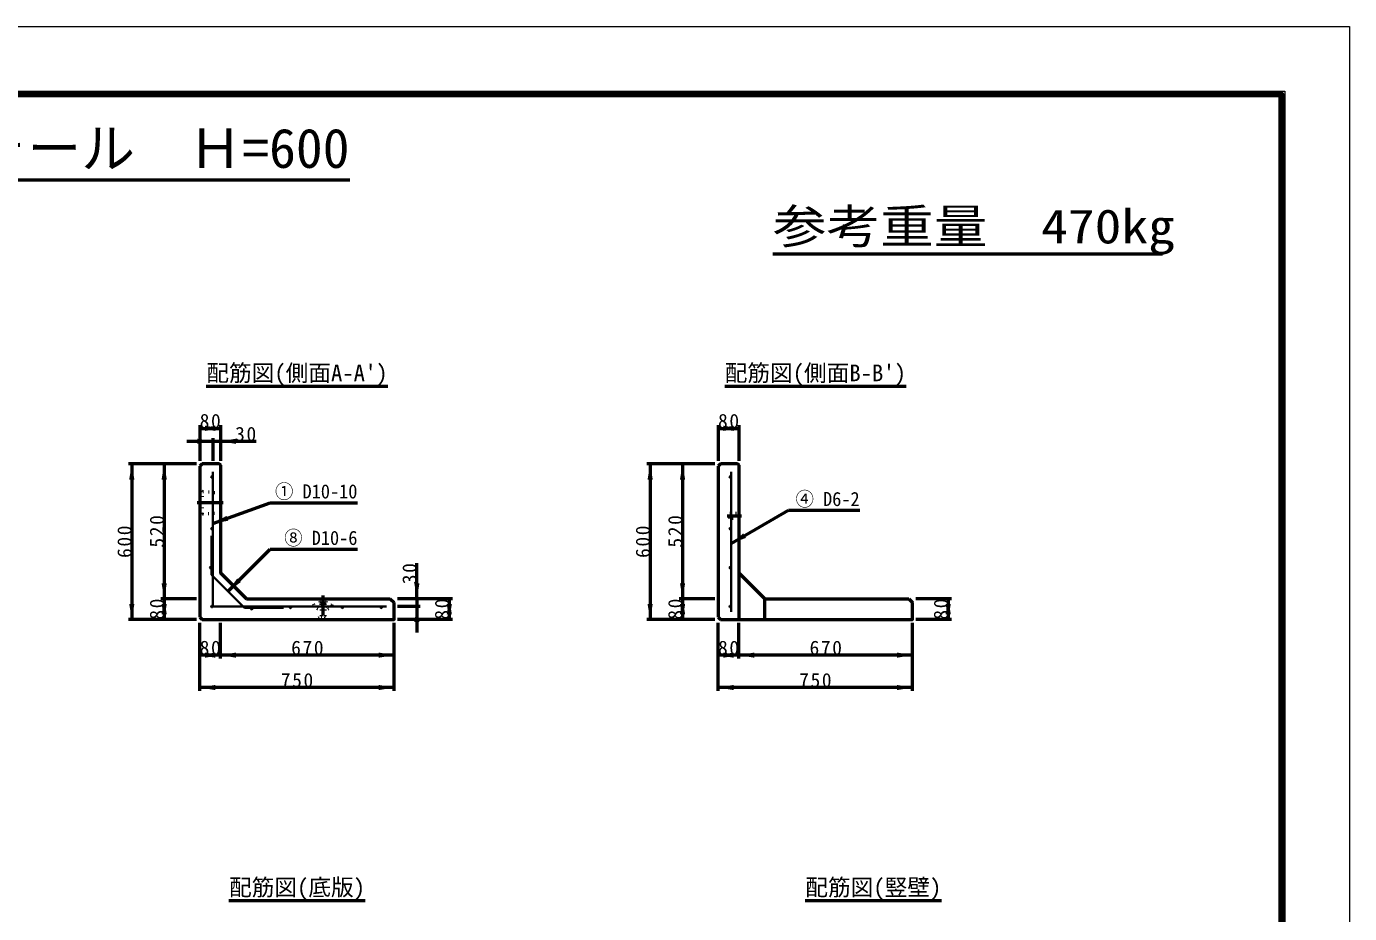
# Model space of a CAD drawing. Units: millimetres, scale not verified, with parts at other scales. Extents: x -2102 to 2102, y -1485 to 1485.
# Drawn here: x 61 to 2102, y 116 to 1485 of the extents above; entities that cross this region are included whole.
import ezdxf
from ezdxf.enums import TextEntityAlignment as Align

# ---------------------------------------------------------------- set-up
doc = ezdxf.new("R2010")
doc.units = ezdxf.units.MM
doc.header["$LTSCALE"] = 5
doc.linetypes.add('DOTTED', pattern=[1.75, 0.25, -1.5])
doc.linetypes.add('LONG_DASHED_DOTTED', pattern=[15.25, 12, -1.5, 0.25, -1.5])
doc.layers.add('0-0_V-nasSTD', color=7, linetype='Continuous', lineweight=50)
doc.layers.add('0-1_0', color=7, linetype='Continuous', lineweight=100)
doc.styles.add('ＭＳ ゴシック', font='')
doc.styles.get('ＭＳ ゴシック').set_extended_font_data('MS Gothic')

msp = doc.modelspace()

# ---------------------------------------------------------------- linework, layer by layer
at = {"layer": '0-0_V-nasSTD'}
for p, q in [((-559.872, 1248.465), (559.872, 1248.465)), ((338.142, 929.779), (618.142, 929.779)), ((1138.142, 929.779), (1418.142, 929.779)), ((328.142, 869.779), (328.142, 814.779)), ((328.142, 864.779), (360.142, 864.779)), ((360.142, 869.779), (360.142, 814.779)), ((1128.142, 869.779), (1128.142, 814.779)), ((1128.142, 864.779), (1160.142, 864.779)), ((1160.142, 869.779), (1160.142, 814.779)), ((308.142, 844.779), (348.142, 844.779)), ((348.142, 849.779), (348.142, 814.779)), ((348.142, 844.779), (360.142, 844.779)), ((360.142, 844.779), (415.142, 844.779)), ((323.142, 809.779), (218.142, 809.779)), ((223.142, 809.779), (223.142, 569.779)), ((331.742, 809.779), (328.142, 806.179)), ((328.142, 806.179), (328.142, 573.379)), ((358.142, 809.779), (331.742, 809.779)), ((1123.142, 809.779), (1018.142, 809.779)), ((1023.142, 809.779), (1023.142, 569.779)), ((1131.742, 809.779), (1128.142, 806.179)), ((1128.142, 806.179), (1128.142, 573.379)), ((1158.142, 809.779), (1131.742, 809.779)), ((1160.142, 807.779), (1160.142, 569.779)), ((348.142, 717.779), (436.633, 749.987)), ((436.633, 749.987), (571.633, 749.987)), ((1148.142, 687.18), (1236.633, 738.27)), ((1236.633, 738.27), (1346.633, 738.27)), ((371.657, 613.294), (436.633, 678.27)), ((436.633, 678.27), (571.633, 678.27)), ((663.142, 601.779), (663.142, 656.779)), ((1160.142, 641.779), (1200.142, 601.779)), ((323.142, 601.779), (268.142, 601.779)), ((273.142, 601.779), (273.142, 569.779)), ((400.142, 601.779), (622.142, 601.779)), ((622.142, 601.779), (628.142, 595.779)), ((718.142, 601.779), (633.142, 601.779)), ((663.142, 601.779), (663.142, 589.779)), ((713.142, 601.779), (713.142, 569.779)), ((1123.142, 601.779), (1068.142, 601.779)), ((1073.142, 601.779), (1073.142, 569.779)), ((1200.142, 601.779), (1422.142, 601.779)), ((1200.142, 569.779), (1200.142, 601.779)), ((1422.142, 601.779), (1428.142, 595.779)), ((1488.142, 601.779), (1433.142, 601.779)), ((1483.142, 601.779), (1483.142, 569.779)), ((328.142, 573.379), (331.742, 569.779)), ((668.142, 589.779), (633.142, 589.779)), ((663.142, 589.779), (663.142, 549.779)), ((1128.142, 573.379), (1131.742, 569.779)), ((323.142, 569.779), (218.142, 569.779)), ((328.142, 459.779), (328.142, 564.779)), ((360.142, 509.779), (360.142, 564.779)), ((628.142, 459.779), (628.142, 564.779)), ((718.142, 569.779), (633.142, 569.779)), ((1123.142, 569.779), (1018.142, 569.779)), ((1128.142, 459.779), (1128.142, 564.779)), ((1160.142, 509.779), (1160.142, 564.779)), ((1428.142, 459.779), (1428.142, 564.779)), ((1488.142, 569.779), (1433.142, 569.779)), ((360.142, 514.779), (328.142, 514.779)), ((1160.142, 514.779), (1128.142, 514.779)), ((628.142, 464.779), (328.142, 464.779)), ((1428.142, 464.779), (1128.142, 464.779)), ((373.142, 135.979), (583.142, 135.979)), ((1262.542, 135.979), (1472.542, 135.979))]:
    msp.add_line(p, q, dxfattribs=at)
at = {"layer": '0-0_V-nasSTD', "lineweight": 35}
for p, q in [((1148.142, 797.779), (1148.142, 581.779)), ((346.142, 698.808), (346.142, 638.808)), ((346.142, 638.808), (397.172, 587.779)), ((397.172, 587.779), (457.172, 587.779))]:
    msp.add_line(p, q, dxfattribs=at)
at = {"layer": '0-0_V-nasSTD', "linetype": 'DOTTED'}
for p, q in [((360.142, 764.779), (332.142, 766.779)), ((332.142, 732.779), (328.142, 729.179)), ((332.142, 732.779), (360.142, 734.779)), ((1146.142, 725.779), (1146.142, 733.779)), ((1146.142, 733.779), (1160.142, 733.779)), ((1160.142, 725.779), (1146.142, 725.779)), ((513.142, 597.779), (523.142, 597.779)), ((513.142, 597.779), (513.142, 594.979)), ((513.142, 594.979), (515.342, 593.779)), ((513.142, 594.979), (523.142, 594.979)), ((515.342, 593.779), (515.342, 573.779)), ((515.342, 593.779), (520.942, 593.779)), ((520.942, 593.779), (523.142, 594.979)), ((520.942, 593.779), (520.942, 573.779)), ((523.142, 597.779), (523.142, 594.979)), ((511.142, 571.779), (515.342, 573.779)), ((511.142, 571.779), (511.142, 570.579)), ((511.142, 571.779), (525.142, 571.779)), ((515.342, 573.779), (520.942, 573.779)), ((520.942, 573.779), (525.142, 571.779)), ((525.142, 571.779), (525.142, 570.579)), ((511.142, 570.579), (525.142, 570.579))]:
    msp.add_line(p, q, dxfattribs=at)
at = {"layer": '0-0_V-nasSTD', "linetype": 'LONG_DASHED_DOTTED'}
for p, q in [((364.142, 749.779), (324.142, 749.779)), ((1142.142, 729.779), (1164.142, 729.779)), ((518.142, 606.779), (518.142, 576.779))]:
    msp.add_line(p, q, dxfattribs=at)
at = {"layer": '0-0_V-nasSTD', "lineweight": 18}
for points in [[(-2102.5, -1485), (-2102.5, 1485), (2102.5, 1485), (2102.5, -1485)], [(-2002.5, -1385), (-2002.5, 1385), (2002.5, 1385), (2002.5, -1385)]]:
    msp.add_lwpolyline(points, close=True, dxfattribs=at)
at = {"layer": '0-0_V-nasSTD', "lineweight": 100}
msp.add_lwpolyline([(1997.5, -1380), (1997.5, 1380), (-1997.5, 1380)], dxfattribs=at)
at = {"layer": '0-0_V-nasSTD'}
for points in [[(273.142, 809.779), (273.142, 601.779), (273.142, 569.779)], [(360.142, 807.779), (360.142, 641.779), (400.142, 601.779)], [(1073.142, 809.779), (1073.142, 601.779), (1073.142, 569.779)], [(331.742, 569.779), (628.142, 569.779), (628.142, 595.779)], [(1131.742, 569.779), (1428.142, 569.779), (1428.142, 595.779)], [(628.142, 514.779), (360.142, 514.779), (328.142, 514.779)], [(1428.142, 514.779), (1160.142, 514.779), (1128.142, 514.779)]]:
    msp.add_lwpolyline(points, dxfattribs=at)
at = {"layer": '0-0_V-nasSTD', "lineweight": 35}
msp.add_lwpolyline([(348.142, 797.779), (348.142, 589.779), (616.142, 589.779)], dxfattribs=at)
at = {"layer": '0-0_V-nasSTD', "linetype": 'DOTTED'}
msp.add_lwpolyline([(332.142, 732.779), (332.142, 766.779), (328.142, 770.379)], dxfattribs=at)
at = {"layer": '0-0_V-nasSTD', "lineweight": 35}
for centre in [(346.942, 789.779), (1146.942, 789.779), (346.942, 709.779), (1146.942, 709.779), (344.942, 649.779), (1146.942, 649.779), (346.942, 589.779), (408.142, 586.579), (468.142, 588.579), (548.142, 588.579), (608.142, 588.579), (1146.942, 589.779)]:
    msp.add_circle(centre, 1.2, dxfattribs=at)
at = {"layer": '0-0_V-nasSTD'}
for centre in [(358.142, 807.779), (1158.142, 807.779)]:
    msp.add_arc(centre, 2, 0, 90, dxfattribs=at)
at = {"layer": '0-0_V-nasSTD', "linetype": 'DOTTED'}
msp.add_arc((518.142, 601.779), 17.2, 180, 0, dxfattribs=at)
at = {"layer": '0-0_V-nasSTD'}
for points in [[(328.142, 864.779), (352.142, 864.779), (352.142, 868.779)], [(328.142, 864.779), (352.142, 860.779), (352.142, 864.779)], [(336.142, 864.779), (336.142, 868.779), (360.142, 864.779)], [(336.142, 860.779), (336.142, 864.779), (360.142, 864.779)], [(1128.142, 864.779), (1152.142, 864.779), (1152.142, 868.779)], [(1128.142, 864.779), (1152.142, 860.779), (1152.142, 864.779)], [(1136.142, 864.779), (1136.142, 868.779), (1160.142, 864.779)], [(1136.142, 860.779), (1136.142, 864.779), (1160.142, 864.779)], [(324.142, 844.779), (324.142, 848.779), (348.142, 844.779)], [(324.142, 840.779), (324.142, 844.779), (348.142, 844.779)], [(360.142, 844.779), (384.142, 844.779), (384.142, 848.779)], [(360.142, 844.779), (384.142, 840.779), (384.142, 844.779)], [(219.142, 785.779), (223.142, 785.779), (223.142, 809.779)], [(223.142, 785.779), (223.142, 809.779), (227.142, 785.779)], [(269.142, 785.779), (273.142, 785.779), (273.142, 809.779)], [(273.142, 785.779), (273.142, 809.779), (277.142, 785.779)], [(1019.142, 785.779), (1023.142, 785.779), (1023.142, 809.779)], [(1023.142, 785.779), (1023.142, 809.779), (1027.142, 785.779)], [(1069.142, 785.779), (1073.142, 785.779), (1073.142, 809.779)], [(1073.142, 785.779), (1073.142, 809.779), (1077.142, 785.779)], [(348.142, 717.779), (369.327, 729.746), (370.695, 725.987)], [(348.142, 717.779), (370.695, 725.987), (372.063, 722.229)], [(1148.142, 687.18), (1166.927, 702.644), (1168.927, 699.18)], [(1148.142, 687.18), (1168.927, 699.18), (1170.927, 695.715)], [(371.657, 613.294), (385.799, 633.093), (388.628, 630.264)], [(269.142, 625.779), (273.142, 601.779), (273.142, 625.779)], [(273.142, 601.779), (273.142, 625.779), (277.142, 625.779)], [(371.657, 613.294), (388.628, 630.264), (391.456, 627.436)], [(659.142, 625.779), (663.142, 601.779), (663.142, 625.779)], [(663.142, 601.779), (663.142, 625.779), (667.142, 625.779)], [(1069.142, 625.779), (1073.142, 601.779), (1073.142, 625.779)], [(1073.142, 601.779), (1073.142, 625.779), (1077.142, 625.779)], [(219.142, 593.779), (223.142, 569.779), (223.142, 593.779)], [(223.142, 569.779), (223.142, 593.779), (227.142, 593.779)], [(269.142, 577.779), (273.142, 577.779), (273.142, 601.779)], [(269.142, 593.779), (273.142, 569.779), (273.142, 593.779)], [(273.142, 577.779), (273.142, 601.779), (277.142, 577.779)], [(273.142, 569.779), (273.142, 593.779), (277.142, 593.779)], [(709.142, 577.779), (713.142, 577.779), (713.142, 601.779)], [(709.142, 593.779), (713.142, 569.779), (713.142, 593.779)], [(713.142, 577.779), (713.142, 601.779), (717.142, 577.779)], [(713.142, 569.779), (713.142, 593.779), (717.142, 593.779)], [(1019.142, 593.779), (1023.142, 569.779), (1023.142, 593.779)], [(1023.142, 569.779), (1023.142, 593.779), (1027.142, 593.779)], [(1069.142, 577.779), (1073.142, 577.779), (1073.142, 601.779)], [(1069.142, 593.779), (1073.142, 569.779), (1073.142, 593.779)], [(1073.142, 577.779), (1073.142, 601.779), (1077.142, 577.779)], [(1073.142, 569.779), (1073.142, 593.779), (1077.142, 593.779)], [(1479.142, 577.779), (1483.142, 577.779), (1483.142, 601.779)], [(1479.142, 593.779), (1483.142, 569.779), (1483.142, 593.779)], [(1483.142, 577.779), (1483.142, 601.779), (1487.142, 577.779)], [(1483.142, 569.779), (1483.142, 593.779), (1487.142, 593.779)], [(659.142, 565.779), (663.142, 565.779), (663.142, 589.779)], [(663.142, 565.779), (663.142, 589.779), (667.142, 565.779)], [(328.142, 514.779), (352.142, 514.779), (352.142, 518.779)], [(328.142, 514.779), (352.142, 510.779), (352.142, 514.779)], [(336.142, 514.779), (336.142, 518.779), (360.142, 514.779)], [(336.142, 510.779), (336.142, 514.779), (360.142, 514.779)], [(360.142, 514.779), (384.142, 514.779), (384.142, 518.779)], [(360.142, 514.779), (384.142, 510.779), (384.142, 514.779)], [(604.142, 514.779), (604.142, 518.779), (628.142, 514.779)], [(604.142, 510.779), (604.142, 514.779), (628.142, 514.779)], [(1128.142, 514.779), (1152.142, 514.779), (1152.142, 518.779)], [(1128.142, 514.779), (1152.142, 510.779), (1152.142, 514.779)], [(1136.142, 514.779), (1136.142, 518.779), (1160.142, 514.779)], [(1136.142, 510.779), (1136.142, 514.779), (1160.142, 514.779)], [(1160.142, 514.779), (1184.142, 514.779), (1184.142, 518.779)], [(1160.142, 514.779), (1184.142, 510.779), (1184.142, 514.779)], [(1404.142, 514.779), (1404.142, 518.779), (1428.142, 514.779)], [(1404.142, 510.779), (1404.142, 514.779), (1428.142, 514.779)], [(328.142, 464.779), (352.142, 464.779), (352.142, 468.779)], [(328.142, 464.779), (352.142, 460.779), (352.142, 464.779)], [(604.142, 464.779), (604.142, 468.779), (628.142, 464.779)], [(604.142, 460.779), (604.142, 464.779), (628.142, 464.779)], [(1128.142, 464.779), (1152.142, 464.779), (1152.142, 468.779)], [(1128.142, 464.779), (1152.142, 460.779), (1152.142, 464.779)], [(1404.142, 464.779), (1404.142, 468.779), (1428.142, 464.779)], [(1404.142, 460.779), (1404.142, 464.779), (1428.142, 464.779)]]:
    msp.add_solid(points, dxfattribs=at)
at = {"layer": '0-1_0', "lineweight": 50}
msp.add_line((1212.469, 1134.328), (1813.669, 1134.328), dxfattribs=at)

# ---------------------------------------------------------------- texts
at = {"layer": '0-0_V-nasSTD', "style": 'ＭＳ ゴシック'}
for s, height, p in [('1ｓｔタッチウォール  Ｈ=600', 60.81, (-559.872, 1248.465)), ("配筋図(側面A-A')", 25.66, (338.142, 929.779)), ("配筋図(側面B-B')", 25.66, (1138.142, 929.779)), ('配筋図(底版)', 25.66, (373.142, 135.979)), ('配筋図(竪壁)', 25.66, (1262.542, 135.979))]:
    msp.add_text(s, height=height, dxfattribs=at).set_placement(p, align=Align.BOTTOM_LEFT)
for s, height, width, p in [('参考重量\u3000470kg', 52.79, 1.15, (1212.469, 1134.328)), ('① D10-10', 21.85, 0.95, (444.204, 749.987)), ('④ D6-2', 21.85, 0.95, (1247.522, 738.27)), ('⑧ D10-6', 21.85, 0.95, (458.363, 678.27))]:
    msp.add_text(s, height=height, dxfattribs=dict(at, width=width)).set_placement(p, align=Align.BOTTOM_LEFT)
at = {"layer": '0-0_V-nasSTD', "char_height": 21.99, "attachment_point": 7, "style": 'ＭＳ ゴシック'}
for s, insert in [('\\T1.17;80', (327.892, 864.779)), ('\\T1.17;80', (1127.892, 864.779)), ('\\T1.17;30', (382.642, 844.779)), ('\\T1.17;80', (327.892, 514.779)), ('\\T1.17;670', (469.142, 514.779)), ('\\T1.17;80', (1127.892, 514.779)), ('\\T1.17;670', (1269.142, 514.779)), ('\\T1.17;750', (453.142, 464.779)), ('\\T1.17;750', (1253.142, 464.779))]:
    msp.add_mtext(s, dxfattribs=dict(at, insert=insert))
at = {"layer": '0-0_V-nasSTD', "char_height": 21.99, "attachment_point": 7, "rotation": 90, "style": 'ＭＳ ゴシック'}
for s, insert in [('\\T1.17;520', (273.142, 680.779)), ('\\T1.17;520', (1073.142, 680.779)), ('\\T1.17;600', (223.142, 664.779)), ('\\T1.17;600', (1023.142, 664.779)), ('\\T1.17;30', (663.142, 624.279)), ('\\T1.17;80', (273.142, 569.528)), ('\\T1.17;80', (713.142, 569.528)), ('\\T1.17;80', (1073.142, 569.528)), ('\\T1.17;80', (1483.142, 569.528))]:
    msp.add_mtext(s, dxfattribs=dict(at, insert=insert))

doc.saveas('drawing.dxf')
